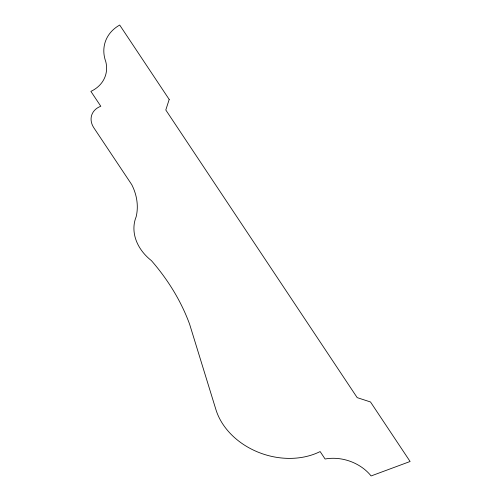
<?xml version="1.0" encoding="UTF-8"?>
<svg xmlns="http://www.w3.org/2000/svg" width="501" height="501" viewBox="0 0 501 501"><rect width="100%" height="100%" fill="white"/><g stroke="black" fill="none" stroke-linecap="round" stroke-linejoin="round"><path stroke-width="0.75" d="M169.2 99.442L165.793 109.982L357.194 397.631L370.502 401.971L410.106 461.49L371.103 475.95A40.7 32.202 18.3 0 0 325.093 459.004L320.139 451.564A67.792 53.638 18.3 0 1 215.918 409.611L189.647 324.31A227.529 180.028 18.3 0 0 151.408 260.62A48.372 38.276 18.3 0 1 136.147 216.814A66.326 52.48 18.3 0 0 131.757 184.662L93.856 127.818A20.222 16.001 18.3 0 1 100.795 106.256L90.894 91.382A38.114 30.154 18.3 0 0 105.811 61.761A44.376 35.108 18.3 0 1 119.701 25.05L169.2 99.442"/></g></svg>
